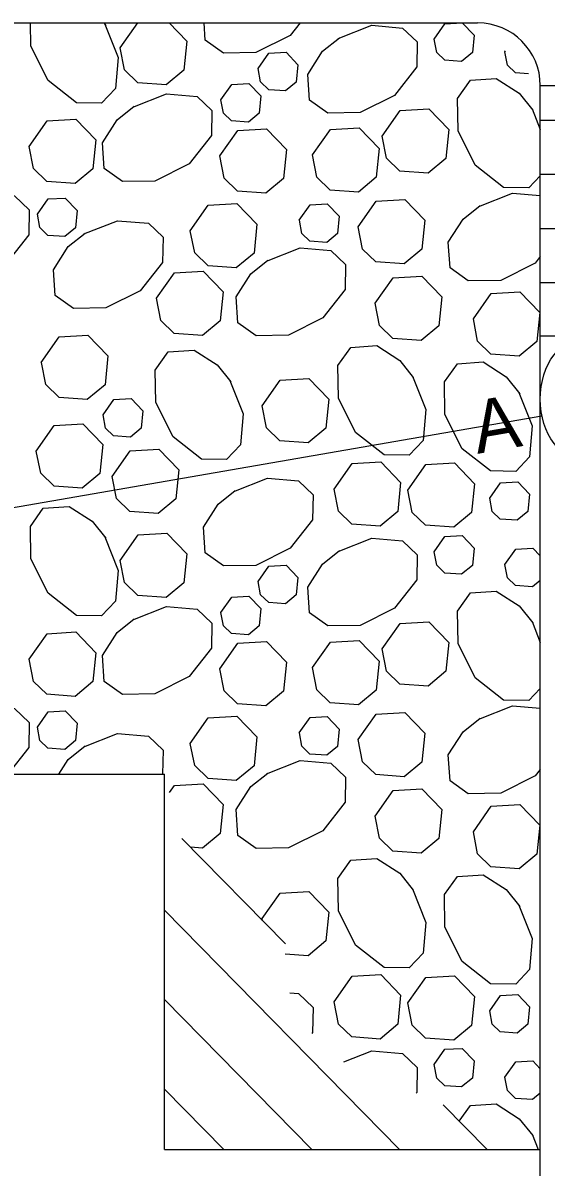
# Model space of a CAD drawing. Extents: x 1007 to 1035.5, y 1000.5 to 1021.5.
# Drawn here: x 1011.927 to 1012.971, y 1006.339 to 1008.624 of the extents above; entities that cross this region are included whole.
import ezdxf

# ---------------------------------------------------------------- set-up
doc = ezdxf.new("R2010")
doc.units = 0
doc.layers.add('Level 1', color=7, linetype='Continuous')

msp = doc.modelspace()

# ---------------------------------------------------------------- linework, layer by layer
at = {"layer": 'Level 1'}
for p, q in [((1010.8033, 1008.6236), (1012.8343, 1008.6236)), ((1012.9594, 1003.2173), (1012.9594, 1008.4984)), ((1012.9594, 1008.4984), (1013.1472, 1008.4984)), ((1012.9594, 1008.4293), (1013.1472, 1008.4293)), ((1012.9594, 1008.3213), (1013.1472, 1008.3213)), ((1012.9594, 1008.2133), (1013.1472, 1008.2133)), ((1012.9594, 1008.1053), (1013.1472, 1008.1053)), ((1012.9594, 1007.9983), (1013.1472, 1007.9983)), ((1010.8033, 1007.1236), (1012.2094, 1007.1236)), ((1012.2094, 1006.3736), (1012.2094, 1007.1236)), ((1012.4507, 1006.7843), (1012.2442, 1006.9948)), ((1012.6784, 1006.3736), (1012.2094, 1006.8517)), ((1012.5033, 1006.3736), (1012.2094, 1006.6731)), ((1012.3279, 1006.3736), (1012.2094, 1006.4943)), ((1012.8536, 1006.3736), (1012.7658, 1006.463)), ((1012.2094, 1006.3736), (1012.9594, 1006.3736))]:
    msp.add_line(p, q, dxfattribs=at)
for points in [[(1012.0904, 1008.6213), (1012.1171, 1008.5542), (1012.1118, 1008.4925), (1012.0839, 1008.4633), (1012.0339, 1008.4642), (1011.9771, 1008.5087), (1011.9428, 1008.5773), (1011.9419, 1008.6236)], [(1012.0881, 1008.6236), (1012.0922, 1008.6185)], [(1012.1209, 1008.574), (1012.1558, 1008.6236)], [(1012.2186, 1008.6236), (1012.2538, 1008.587), (1012.2481, 1008.5293), (1012.2127, 1008.4998), (1012.1562, 1008.5039), (1012.1296, 1008.5297), (1012.121, 1008.574)], [(1012.48, 1008.6236), (1012.4604, 1008.5985), (1012.3918, 1008.5642), (1012.327, 1008.563), (1012.2905, 1008.5889), (1012.2882, 1008.6236)], [(1012.7475, 1008.591), (1012.769, 1008.6217), (1012.8033, 1008.6236), (1012.8272, 1008.5988), (1012.8238, 1008.5642), (1012.8025, 1008.5465), (1012.7686, 1008.5489), (1012.7527, 1008.5644), (1012.7475, 1008.591)], [(1012.5559, 1008.5921), (1012.623, 1008.6187), (1012.6846, 1008.6133), (1012.7139, 1008.5855), (1012.7129, 1008.5355), (1012.6685, 1008.4787), (1012.5998, 1008.4443), (1012.5351, 1008.4432), (1012.4987, 1008.4691), (1012.4952, 1008.5207), (1012.5248, 1008.5668), (1012.5586, 1008.5938)], [(1012.3961, 1008.5322), (1012.4176, 1008.5628), (1012.4519, 1008.5648), (1012.4758, 1008.54), (1012.4723, 1008.5053), (1012.4512, 1008.4877), (1012.4173, 1008.4901), (1012.4013, 1008.5056), (1012.3961, 1008.5322)], [(1012.8887, 1008.5658), (1012.8901, 1008.5678)], [(1012.936, 1008.5218), (1012.9098, 1008.5238), (1012.8939, 1008.5392), (1012.8888, 1008.5658)], [(1012.9594, 1008.3183), (1012.9363, 1008.2941), (1012.8863, 1008.295), (1012.8295, 1008.3394), (1012.7952, 1008.4082), (1012.794, 1008.4728), (1012.8199, 1008.5093), (1012.8715, 1008.5128), (1012.9176, 1008.4832), (1012.9446, 1008.4493)], [(1012.3221, 1008.47), (1012.3436, 1008.5006), (1012.378, 1008.5025), (1012.4018, 1008.4778), (1012.3984, 1008.4431), (1012.3772, 1008.4254), (1012.3433, 1008.4279), (1012.3273, 1008.4433), (1012.3221, 1008.47)], [(1012.146, 1008.4554), (1012.2131, 1008.482), (1012.2747, 1008.4768), (1012.304, 1008.4488), (1012.3031, 1008.3988), (1012.2586, 1008.3421), (1012.1899, 1008.3077), (1012.1252, 1008.3066), (1012.0888, 1008.3325), (1012.0853, 1008.384), (1012.1148, 1008.4302), (1012.1488, 1008.4572)], [(1012.6438, 1008.3974), (1012.6796, 1008.4484), (1012.7368, 1008.4517), (1012.7767, 1008.4104), (1012.7709, 1008.3526), (1012.7355, 1008.3232), (1012.679, 1008.3273), (1012.6524, 1008.3531), (1012.6438, 1008.3974)], [(1012.9429, 1008.452), (1012.9594, 1008.4104)], [(1011.9393, 1008.3768), (1011.9751, 1008.4278), (1012.0323, 1008.4311), (1012.0722, 1008.3898), (1012.0663, 1008.332), (1012.031, 1008.3026), (1011.9745, 1008.3067), (1011.9479, 1008.3325), (1011.9393, 1008.3768)], [(1012.3198, 1008.3579), (1012.3556, 1008.4089), (1012.4128, 1008.4122), (1012.4526, 1008.3709), (1012.4468, 1008.3131), (1012.4115, 1008.2837), (1012.355, 1008.2878), (1012.3283, 1008.3136), (1012.3198, 1008.3579)], [(1012.5047, 1008.36), (1012.5406, 1008.411), (1012.5978, 1008.4143), (1012.6376, 1008.373), (1012.6318, 1008.3152), (1012.5965, 1008.2858), (1012.5399, 1008.2898), (1012.5133, 1008.3157), (1012.5048, 1008.36)], [(1011.7813, 1008.2571), (1011.8483, 1008.2837), (1011.9099, 1008.2783), (1011.9393, 1008.2505), (1011.9383, 1008.2005), (1011.8938, 1008.1437), (1011.8252, 1008.1093), (1011.7604, 1008.1083), (1011.724, 1008.1341), (1011.7205, 1008.1857), (1011.7501, 1008.2318), (1011.784, 1008.2588)], [(1012.8366, 1008.2571), (1012.9037, 1008.2837), (1012.9594, 1008.2788)], [(1011.9556, 1008.2413), (1011.9771, 1008.2719), (1012.0114, 1008.2738), (1012.0353, 1008.2491), (1012.0318, 1008.2144), (1012.0107, 1008.1968), (1011.9768, 1008.1993), (1011.9608, 1008.2147), (1011.9556, 1008.2413)], [(1012.2609, 1008.2086), (1012.2968, 1008.2596), (1012.354, 1008.2628), (1012.3938, 1008.2216), (1012.3881, 1008.1638), (1012.3527, 1008.1343), (1012.2962, 1008.1384), (1012.2696, 1008.1643), (1012.2609, 1008.2085)], [(1012.4784, 1008.2295), (1012.5, 1008.2601), (1012.5343, 1008.2621), (1012.5582, 1008.2373), (1012.5548, 1008.2027), (1012.5335, 1008.185), (1012.4996, 1008.1874), (1012.4837, 1008.2029), (1012.4785, 1008.2295)], [(1012.596, 1008.2163), (1012.6318, 1008.2673), (1012.6891, 1008.2706), (1012.7288, 1008.2293), (1012.7231, 1008.1715), (1012.6878, 1008.1421), (1012.6313, 1008.1462), (1012.6046, 1008.172), (1012.596, 1008.2163)], [(1012.9594, 1008.1568), (1012.9492, 1008.1437), (1012.8805, 1008.1093), (1012.8158, 1008.1083), (1012.7793, 1008.1341), (1012.7758, 1008.1857), (1012.8054, 1008.2318), (1012.8393, 1008.2588)], [(1012.0485, 1008.202), (1012.1156, 1008.2286), (1012.1772, 1008.2233), (1012.2064, 1008.1954), (1012.2055, 1008.1454), (1012.1611, 1008.0886), (1012.0924, 1008.0543), (1012.0277, 1008.0532), (1011.9913, 1008.0791), (1011.9878, 1008.1306), (1012.0173, 1008.1768), (1012.0512, 1008.2038)], [(1012.4128, 1008.1478), (1012.4799, 1008.1744), (1012.5416, 1008.1691), (1012.5708, 1008.1413), (1012.5699, 1008.0913), (1012.5255, 1008.0344), (1012.4568, 1008.0001), (1012.3921, 1007.9989), (1012.3556, 1008.0248), (1012.3522, 1008.0763), (1012.3818, 1008.1225), (1012.4156, 1008.1495)], [(1012.1934, 1008.0736), (1012.2293, 1008.1246), (1012.2865, 1008.1279), (1012.3263, 1008.0867), (1012.3206, 1008.0288), (1012.2853, 1007.9994), (1012.2287, 1008.0035), (1012.2021, 1008.0293), (1012.1935, 1008.0736)], [(1012.6297, 1008.0636), (1012.6656, 1008.1146), (1012.7228, 1008.1179), (1012.7626, 1008.0766), (1012.7568, 1008.0188), (1012.7215, 1007.9894), (1012.6649, 1007.9935), (1012.6383, 1008.0193), (1012.6298, 1008.0636)], [(1012.8258, 1008.0323), (1012.8616, 1008.0834), (1012.9188, 1008.0867), (1012.9586, 1008.0454), (1012.9528, 1007.9876), (1012.9175, 1007.9582), (1012.861, 1007.9623), (1012.8344, 1007.988), (1012.8258, 1008.0323)], [(1011.9635, 1007.9457), (1011.9993, 1007.9967), (1012.0566, 1007.9999), (1012.0964, 1007.9587), (1012.0907, 1007.9008), (1012.0553, 1007.8714), (1011.9988, 1007.8755), (1011.9722, 1007.9013), (1011.9636, 1007.9457)], [(1012.3399, 1007.9097), (1012.3665, 1007.8426), (1012.3612, 1007.7809), (1012.3333, 1007.7517), (1012.2833, 1007.7526), (1012.2265, 1007.797), (1012.1922, 1007.8658), (1012.191, 1007.9304), (1012.2169, 1007.9669), (1012.2685, 1007.9703), (1012.3146, 1007.9408), (1012.3417, 1007.9069)], [(1012.7043, 1007.9183), (1012.7309, 1007.8513), (1012.7256, 1007.7896), (1012.6978, 1007.7603), (1012.6478, 1007.7613), (1012.5909, 1007.8058), (1012.5566, 1007.8744), (1012.5554, 1007.9392), (1012.5813, 1007.9756), (1012.6329, 1007.979), (1012.679, 1007.9495), (1012.706, 1007.9156)], [(1012.9169, 1007.8858), (1012.9435, 1007.8187), (1012.9382, 1007.7571), (1012.9103, 1007.7278), (1012.8603, 1007.7288), (1012.8035, 1007.7732), (1012.7692, 1007.8418), (1012.768, 1007.9066), (1012.7939, 1007.943), (1012.8455, 1007.9465), (1012.8916, 1007.9169), (1012.9186, 1007.8831)], [(1012.4043, 1007.8589), (1012.4402, 1007.9099), (1012.4974, 1007.9132), (1012.5373, 1007.8719), (1012.5314, 1007.8141), (1012.4961, 1007.7847), (1012.4396, 1007.7888), (1012.413, 1007.8146), (1012.4043, 1007.8588)], [(1012.0867, 1007.8412), (1012.1083, 1007.8718), (1012.1426, 1007.8737), (1012.1664, 1007.8489), (1012.163, 1007.8143), (1012.1418, 1007.7966), (1012.1078, 1007.7991), (1012.0919, 1007.8145), (1012.0868, 1007.8412)], [(1012.9628, 1007.8384), (1010.4345, 1007.3993), (1010.2589, 1007.3993)], [(1011.9535, 1007.7685), (1011.9893, 1007.8195), (1012.0466, 1007.8228), (1012.0864, 1007.7815), (1012.0806, 1007.7238), (1012.0453, 1007.6943), (1011.9888, 1007.6984), (1011.9622, 1007.7242), (1011.9535, 1007.7685)], [(1012.105, 1007.7179), (1012.1408, 1007.7689), (1012.1981, 1007.7722), (1012.2379, 1007.7309), (1012.2321, 1007.6731), (1012.1968, 1007.6437), (1012.1403, 1007.6478), (1012.1137, 1007.6736), (1012.105, 1007.7179)], [(1012.5478, 1007.6926), (1012.5837, 1007.7436), (1012.6409, 1007.7469), (1012.6807, 1007.7056), (1012.6749, 1007.6478), (1012.6396, 1007.6184), (1012.5831, 1007.6225), (1012.5565, 1007.6483), (1012.5478, 1007.6926)], [(1012.6953, 1007.6904), (1012.7312, 1007.7414), (1012.7884, 1007.7448), (1012.8282, 1007.7034), (1012.8224, 1007.6457), (1012.7871, 1007.6163), (1012.7306, 1007.6203), (1012.704, 1007.6461), (1012.6953, 1007.6904)], [(1012.3478, 1007.6879), (1012.4149, 1007.7145), (1012.4765, 1007.7093), (1012.5058, 1007.6813), (1012.5048, 1007.6313), (1012.4604, 1007.5746), (1012.3918, 1007.5403), (1012.327, 1007.5391), (1012.2905, 1007.565), (1012.2871, 1007.6165), (1012.3167, 1007.6627), (1012.3505, 1007.6897)], [(1012.8584, 1007.6747), (1012.8799, 1007.7053), (1012.9143, 1007.7073), (1012.9382, 1007.6825), (1012.9348, 1007.6478), (1012.9135, 1007.6302), (1012.8796, 1007.6326), (1012.8637, 1007.6481), (1012.8585, 1007.6747)], [(1012.0904, 1007.5973), (1012.1171, 1007.5303), (1012.1118, 1007.4686), (1012.0839, 1007.4393), (1012.0339, 1007.4403), (1011.9771, 1007.4847), (1011.9428, 1007.5533), (1011.9416, 1007.6181), (1011.9675, 1007.6546), (1012.0191, 1007.658), (1012.0652, 1007.6284), (1012.0922, 1007.5946)], [(1012.1209, 1007.5501), (1012.1568, 1007.6011), (1012.214, 1007.6043), (1012.2538, 1007.5631), (1012.2481, 1007.5053), (1012.2127, 1007.4758), (1012.1562, 1007.4799), (1012.1296, 1007.5058), (1012.121, 1007.5501)], [(1012.5559, 1007.5682), (1012.623, 1007.5948), (1012.6846, 1007.5894), (1012.7139, 1007.5616), (1012.7129, 1007.5116), (1012.6685, 1007.4548), (1012.5998, 1007.4204), (1012.5351, 1007.4193), (1012.4987, 1007.4452), (1012.4952, 1007.4968), (1012.5248, 1007.5428), (1012.5586, 1007.5698)], [(1012.7475, 1007.5671), (1012.769, 1007.5977), (1012.8033, 1007.5997), (1012.8272, 1007.5749), (1012.8238, 1007.5402), (1012.8025, 1007.5226), (1012.7686, 1007.525), (1012.7527, 1007.5405), (1012.7475, 1007.5671)], [(1012.8887, 1007.5418), (1012.9103, 1007.5725), (1012.9446, 1007.5744), (1012.9594, 1007.559)], [(1012.3961, 1007.5083), (1012.4176, 1007.5388), (1012.4519, 1007.5408), (1012.4758, 1007.5161), (1012.4723, 1007.4813), (1012.4512, 1007.4637), (1012.4173, 1007.4662), (1012.4013, 1007.4817), (1012.3961, 1007.5083)], [(1012.9594, 1007.5103), (1012.9438, 1007.4973), (1012.9098, 1007.4998), (1012.8939, 1007.5153), (1012.8888, 1007.5418)], [(1012.9594, 1007.2944), (1012.9363, 1007.2701), (1012.8863, 1007.2711), (1012.8295, 1007.3155), (1012.7952, 1007.3842), (1012.794, 1007.4489), (1012.8199, 1007.4853), (1012.8715, 1007.4888), (1012.9176, 1007.4593), (1012.9446, 1007.4254)], [(1012.146, 1007.4315), (1012.2131, 1007.4581), (1012.2747, 1007.4528), (1012.304, 1007.4249), (1012.3031, 1007.3749), (1012.2586, 1007.3181), (1012.1899, 1007.2838), (1012.1252, 1007.2826), (1012.0888, 1007.3085), (1012.0853, 1007.3601), (1012.1148, 1007.4062), (1012.1488, 1007.4333)], [(1012.3221, 1007.446), (1012.3436, 1007.4767), (1012.378, 1007.4786), (1012.4018, 1007.4538), (1012.3984, 1007.4192), (1012.3772, 1007.4015), (1012.3433, 1007.4039), (1012.3273, 1007.4194), (1012.3221, 1007.446)], [(1012.6438, 1007.3734), (1012.6796, 1007.4245), (1012.7368, 1007.4278), (1012.7767, 1007.3865), (1012.7709, 1007.3287), (1012.7355, 1007.2993), (1012.679, 1007.3033), (1012.6524, 1007.3291), (1012.6438, 1007.3734)], [(1012.9429, 1007.4281), (1012.9594, 1007.3864)], [(1011.9393, 1007.3528), (1011.9751, 1007.4038), (1012.0323, 1007.4072), (1012.0722, 1007.3658), (1012.0663, 1007.3081), (1012.031, 1007.2787), (1011.9745, 1007.2828), (1011.9479, 1007.3085), (1011.9393, 1007.3528)], [(1012.3198, 1007.3339), (1012.3556, 1007.3849), (1012.4128, 1007.3883), (1012.4526, 1007.3469), (1012.4468, 1007.2892), (1012.4115, 1007.2598), (1012.355, 1007.2638), (1012.3283, 1007.2896), (1012.3198, 1007.3339)], [(1012.5047, 1007.3361), (1012.5406, 1007.3871), (1012.5978, 1007.3903), (1012.6376, 1007.3491), (1012.6318, 1007.2913), (1012.5965, 1007.2618), (1012.5399, 1007.2659), (1012.5133, 1007.2918), (1012.5048, 1007.336)], [(1011.7813, 1007.2332), (1011.8483, 1007.2598), (1011.9099, 1007.2544), (1011.9393, 1007.2266), (1011.9383, 1007.1766), (1011.8968, 1007.1236)], [(1012.8366, 1007.2332), (1012.9037, 1007.2598), (1012.9594, 1007.2549)], [(1011.9556, 1007.2173), (1011.9771, 1007.2479), (1012.0114, 1007.2499), (1012.0353, 1007.2252), (1012.0318, 1007.1905), (1012.0107, 1007.1728), (1011.9768, 1007.1753), (1011.9608, 1007.1908), (1011.9556, 1007.2173)], [(1012.2609, 1007.1846), (1012.2968, 1007.2356), (1012.354, 1007.2389), (1012.3938, 1007.1976), (1012.3881, 1007.1398), (1012.3527, 1007.1104), (1012.2962, 1007.1145), (1012.2696, 1007.1403), (1012.2609, 1007.1846)], [(1012.4784, 1007.2056), (1012.5, 1007.2362), (1012.5343, 1007.2382), (1012.5582, 1007.2134), (1012.5548, 1007.1787), (1012.5335, 1007.161), (1012.4996, 1007.1635), (1012.4837, 1007.179), (1012.4785, 1007.2056)], [(1012.596, 1007.1923), (1012.6318, 1007.2433), (1012.6891, 1007.2466), (1012.7288, 1007.2053), (1012.7231, 1007.1475), (1012.6878, 1007.1182), (1012.6313, 1007.1223), (1012.6046, 1007.148), (1012.596, 1007.1923)], [(1012.9594, 1007.1328), (1012.9492, 1007.1198), (1012.8805, 1007.0854), (1012.8158, 1007.0843), (1012.7793, 1007.1102), (1012.7758, 1007.1618), (1012.8054, 1007.2078), (1012.8393, 1007.2348)], [(1012.0485, 1007.1781), (1012.1156, 1007.2047), (1012.1772, 1007.1993), (1012.2064, 1007.1715), (1012.2055, 1007.1236)], [(1011.9986, 1007.1236), (1012.0173, 1007.1528), (1012.0512, 1007.1798)], [(1012.4128, 1007.1238), (1012.4799, 1007.1504), (1012.5416, 1007.1451), (1012.5708, 1007.1173), (1012.5699, 1007.0673), (1012.5255, 1007.0104), (1012.4568, 1006.9761), (1012.3921, 1006.975), (1012.3556, 1007.0008), (1012.3522, 1007.0524), (1012.3818, 1007.0986), (1012.4156, 1007.1256)], [(1012.2194, 1007.0867), (1012.2293, 1007.1007), (1012.2865, 1007.1039), (1012.3263, 1007.0627), (1012.3206, 1007.0048), (1012.2853, 1006.9754), (1012.2614, 1006.9772)], [(1012.6297, 1007.0397), (1012.6656, 1007.0907), (1012.7228, 1007.0939), (1012.7626, 1007.0527), (1012.7568, 1006.9948), (1012.7215, 1006.9654), (1012.6649, 1006.9695), (1012.6383, 1006.9953), (1012.6298, 1007.0397)], [(1012.8258, 1007.0084), (1012.8616, 1007.0594), (1012.9188, 1007.0627), (1012.9586, 1007.0214), (1012.9528, 1006.9636), (1012.9175, 1006.9342), (1012.861, 1006.9383), (1012.8344, 1006.9641), (1012.8258, 1007.0084)], [(1012.7043, 1006.8943), (1012.7309, 1006.8273), (1012.7256, 1006.7657), (1012.6978, 1006.7364), (1012.6478, 1006.7373), (1012.5909, 1006.7818), (1012.5566, 1006.8504), (1012.5554, 1006.9152), (1012.5813, 1006.9517), (1012.6329, 1006.9551), (1012.679, 1006.9255), (1012.706, 1006.8917)], [(1012.9169, 1006.8618), (1012.9435, 1006.7948), (1012.9382, 1006.7332), (1012.9103, 1006.7038), (1012.8603, 1006.7048), (1012.8035, 1006.7493), (1012.7692, 1006.8179), (1012.768, 1006.8827), (1012.7939, 1006.9191), (1012.8455, 1006.9225), (1012.8916, 1006.893), (1012.9186, 1006.8591)], [(1012.4043, 1006.8349), (1012.4402, 1006.8859), (1012.4974, 1006.8893), (1012.5373, 1006.8479), (1012.5314, 1006.7902), (1012.4961, 1006.7608), (1012.4499, 1006.7641)], [(1012.4052, 1006.8307), (1012.4043, 1006.8349)], [(1012.5478, 1006.6687), (1012.5837, 1006.7197), (1012.6409, 1006.7229), (1012.6807, 1006.6817), (1012.6749, 1006.6238), (1012.6396, 1006.5944), (1012.5831, 1006.5985), (1012.5565, 1006.6243), (1012.5478, 1006.6687)], [(1012.6953, 1006.6665), (1012.7312, 1006.7175), (1012.7884, 1006.7208), (1012.8282, 1006.6795), (1012.8224, 1006.6217), (1012.7871, 1006.5923), (1012.7306, 1006.5963), (1012.704, 1006.6222), (1012.6953, 1006.6665)], [(1012.4596, 1006.6868), (1012.4765, 1006.6853), (1012.5058, 1006.6574), (1012.5048, 1006.6074), (1012.5034, 1006.6057)], [(1012.8584, 1006.6508), (1012.8799, 1006.6813), (1012.9143, 1006.6833), (1012.9382, 1006.6586), (1012.9348, 1006.6238), (1012.9135, 1006.6062), (1012.8796, 1006.6087), (1012.8637, 1006.6242), (1012.8585, 1006.6508)], [(1012.5676, 1006.5488), (1012.623, 1006.5708), (1012.6846, 1006.5654), (1012.7139, 1006.5376), (1012.7129, 1006.4876), (1012.7119, 1006.4863)], [(1012.7475, 1006.5432), (1012.769, 1006.5738), (1012.8033, 1006.5757), (1012.8272, 1006.5509), (1012.8238, 1006.5163), (1012.8025, 1006.4986), (1012.7686, 1006.5011), (1012.7527, 1006.5165), (1012.7475, 1006.5432)], [(1012.8887, 1006.5179), (1012.9103, 1006.5485), (1012.9446, 1006.5505), (1012.9594, 1006.5351)], [(1012.9594, 1006.4864), (1012.9438, 1006.4734), (1012.9098, 1006.4758), (1012.8939, 1006.4913), (1012.8888, 1006.5179)], [(1012.7978, 1006.4304), (1012.8199, 1006.4614), (1012.8715, 1006.4648), (1012.9176, 1006.4353), (1012.9446, 1006.4014)], [(1012.9429, 1006.4042), (1012.955, 1006.3736)]]:
    msp.add_lwpolyline(points, dxfattribs=at)
msp.add_arc((1012.8343, 1008.4984), 0.1252, 0, 90, dxfattribs=at)
msp.add_ellipse((1013.0531, 1007.8723), major_axis=(0, 0.125), ratio=0.75, dxfattribs=at)

# ---------------------------------------------------------------- texts
msp.add_text('A', height=0.105, rotation=9.852, dxfattribs=at).set_placement((1012.8339, 1007.7628))

doc.saveas('drawing.dxf')
